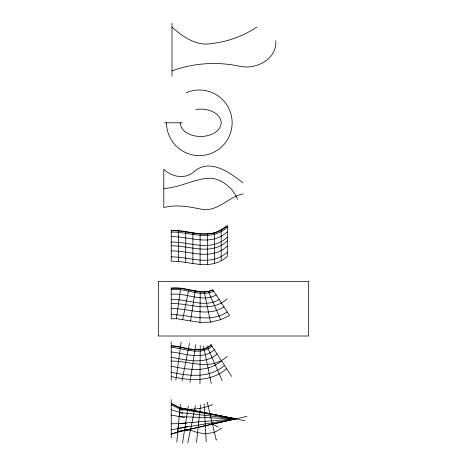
<?xml version="1.0" encoding="UTF-8"?>
<svg xmlns="http://www.w3.org/2000/svg" width="467" height="467" viewBox="0 0 467 467"><rect width="100%" height="100%" fill="white"/><g stroke="black" fill="none" stroke-linecap="round" stroke-linejoin="round"><path stroke-width="0.7" d="M199.981 322.388L200.215 291.606L180.641 288.209L171.226 288.057L171.226 318.844L176.38 318.698L199.981 322.388L210.489 322.131L220.675 319.691L229.577 315.575L212.8 289.762L208.352 291.478L204.277 291.974L200.215 291.606M199.952 383.781L200.244 345.516M275.869 40.804C276.832 59.286 256.272 69.717 240.079 66.343C217.476 61.399 193.764 62.911 172.002 70.873M178.09 428.478L177.758 432.092L235.8 418.846L180.04 407.808L179.211 416.57L235.8 418.846L178.09 428.478L178.552 423.557L235.8 418.846L180.023 408.012M176.38 318.698L180.641 288.209M175.861 380.05L181.161 342.153M180.367 404.276L176.818 442.091M190.548 321.103L195.229 290.672M189.976 382.45L195.801 344.628M200.577 404.761L196.508 442.564M182.731 319.562L188.738 289.365M182.002 380.879L189.468 343.35M188.341 405.852L182.469 443.37M195.445 405.589L187.839 442.821M221.189 229.624L227.301 225.654L227.301 256.441C210.413 271.531 190.542 260.907 171.226 261.199L171.226 230.412C187.903 229.455 205.492 239.373 221.189 229.624L221.189 260.411M227.301 225.935C210.413 241.025 190.542 230.4 171.226 230.692M227.301 227.312C210.413 242.402 190.542 231.778 171.226 232.07M227.301 231.901C210.413 246.99 190.542 236.366 171.226 236.658M227.301 237.312C210.413 252.402 190.542 241.778 171.226 242.069M227.301 241.048C210.413 256.138 190.542 245.514 171.226 245.805M227.301 246.15C210.413 261.246 190.542 250.616 171.226 250.907M227.301 252.151C210.413 267.241 190.542 256.617 171.226 256.908M227.301 298.693C210.413 313.789 190.542 303.165 171.226 303.451M211.207 344.961C199.572 354.605 184.302 346.345 171.226 345.708M211.353 345.177C199.678 354.879 184.354 346.672 171.226 345.989M212.041 346.245C200.197 356.198 184.593 348.248 171.226 347.366M214.347 349.795C201.937 360.506 185.417 353.513 171.226 351.955M217.067 353.98C203.968 365.422 186.397 359.678 171.226 357.366M227.301 356.344C210.413 371.434 190.542 360.81 171.226 361.102M221.51 360.816C207.255 373.203 188.014 369.613 171.226 366.204M224.528 365.457C209.473 378.375 189.117 376.25 171.226 372.205M226.682 368.772C210.827 382.164 190.11 380.879 171.226 376.495M256.733 27.139C243.295 36.111 227.686 41.761 211.633 43.536C196.344 46.49 182.795 36.7 172.002 27.139M221.913 428.099L214.406 432.372L205.772 433.831L197.576 432.6L190.437 430.101L184.506 430.37M227.236 311.979C209.724 323.567 190.028 314.711 171.226 314.554M223.967 306.947C207.523 317.554 188.826 308.144 171.226 308.559M219.151 299.534C204.009 308.559 187.238 298.372 171.226 299.721M216.203 294.998C201.855 302.797 186.286 292.435 171.226 294.309M213.705 291.151C200.034 297.707 185.487 287.485 171.226 289.715M212.952 289.995C199.491 296.136 185.253 286.026 171.226 288.343M212.637 404.644C204.82 408.018 196.274 409.331 187.804 409.349M180.811 430.825L171.226 434.147L186.952 429.202M243.068 193.869C228.988 196.794 218.673 210.751 203.606 209.671C190.518 206.963 177.145 204.126 163.8 207.535L163.8 169.27C171.827 177.098 185.025 179.614 193.945 171.821C209.432 157.589 230.114 172.702 243.068 182.936M177.775 431.876L246.979 416.336M171.226 429.856L187.547 426.587M195.726 109.547L197.202 109.336A30.618 30.618 0 0 1 203.472 109.26C210.658 109.914 219.315 113.446 221.06 121.216A9.159 9.159 0 0 1 221.043 124.485C219.21 132.249 210.535 135.734 203.326 136.358A30.682 30.682 0 0 1 198.516 136.393C190.746 135.92 180.717 131.706 180.198 122.803M163.8 188.405C177.227 188.061 189.328 181.33 202.398 179.048C217.558 175.172 231.865 185.732 237.598 199.339M171.226 423.855L186.415 423.236M164.46 122.803L182.334 122.803M179.602 412.437L235.8 418.846L179.923 409.022M171.226 415.017L184.71 417.638M180.04 407.808L244.889 420.709M171.226 409.606L182.848 413.534M171.226 405.017L183.105 410.481M171.226 403.64L182.247 409.115M171.226 403.36L182.247 408.917M211.16 423.499L218.247 427.072M210.763 344.272L231.614 376.361M208.352 291.478L220.675 319.691M206.852 345.703L222.175 380.768M207.43 402.875L207.325 402.601L216.262 440.107L216.163 439.826M204.277 291.974L210.489 322.131M203.524 345.959L211.242 383.442M204.126 403.891L206.21 441.87M214.511 232.543L214.511 263.33M207.383 234.008L207.383 264.795M200.098 233.955L200.098 264.742M192.889 232.846L192.889 263.633M185.732 231.422L185.732 262.209M178.511 230.412L178.511 261.199M172.002 23.35L172.002 76.168M171.226 341.967L171.226 380.237M171.226 399.618L171.226 437.883M186.339 92.688A32.801 32.801 0 0 1 230.931 114.006A32.801 32.801 0 0 1 203.775 155.301A32.801 32.801 0 0 1 166.532 122.803M308.669 281.338L158.331 281.338L158.331 336.007L308.669 336.007L308.669 281.338"/></g></svg>
